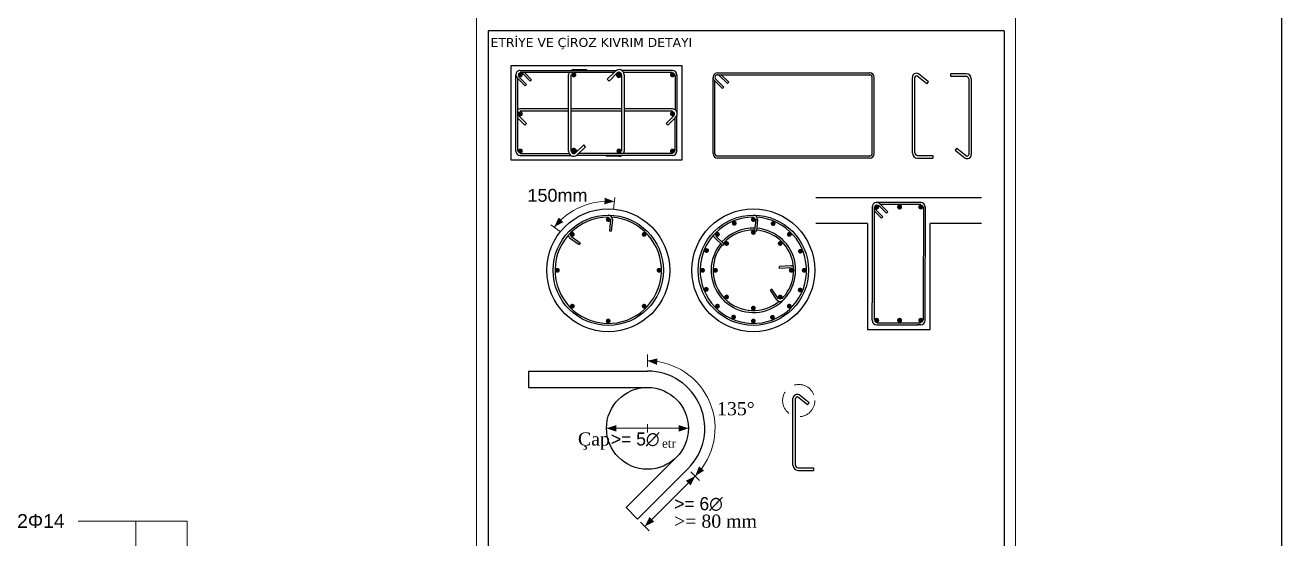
# Model space of a CAD drawing. Header units: millimetres. Extents: x 2232 to 85269, y -3593 to 5869.
# Drawn here: x 66790 to 67447, y -467 to -198 of the extents above; entities that cross this region are included whole.
import ezdxf

# ---------------------------------------------------------------- set-up
doc = ezdxf.new("R2010")
doc.units = ezdxf.units.MM
doc.linetypes.add('HIDDEN2', pattern=[18.75, 12.5, -6.25])
for name, color, linetype in [('Donatı Yazısı', 7, 'Continuous'), ('Kolon', 7, 'Continuous'), ('Standart', 7, 'Continuous'), ('Ölçülendirme', 7, 'Continuous')]:
    doc.layers.add(name, color=color, linetype=linetype)
doc.styles.add('arial_1_18', font='arial.ttf', dxfattribs={"height": 0.2})
doc.styles.add('symbol_1_18', font='symbol.ttf', dxfattribs={"height": 0.2})
doc.styles.add('times new roman_1_18', font='times.ttf', dxfattribs={"height": 0.2})
doc.styles.add('verdana_1_18', font='verdana.ttf', dxfattribs={"height": 0.2})

# ---------------------------------------------------------------- blocks, each defined once
blk = doc.blocks.new('IDE263Entity7545')
at = {"layer": 'Ölçülendirme', "color": 1, "linetype": 'Continuous', "lineweight": 5}
for points in [[(15275.12, 2096.8), (15313.12, 2096.8)], [(15295.12, 2081.8), (15295.12, 2096.8)], [(15313.12, 2081.8), (15313.12, 2096.8)]]:
    blk.add_lwpolyline(points, dxfattribs=at)
at = {"layer": 'Donatı Yazısı', "color": 5, "linetype": 'Continuous', "lineweight": 5, "style": 'arial_1_18'}
blk.add_text('2Φ14', height=4.8, dxfattribs=at).set_placement((15253.79, 2094.4))

msp = doc.modelspace()

# ---------------------------------------------------------------- hatches: boundary and pattern name
at = {"layer": 'Standart', "linetype": 'Continuous', "lineweight": -3}
h = msp.add_hatch(color=159, dxfattribs=at)
edge = h.paths.add_edge_path(flags=0)
edge.add_arc((67048.72, -223.92), 1.34, 0, 360)
h = msp.add_hatch(color=159, dxfattribs=at)
edge = h.paths.add_edge_path(flags=0)
edge.add_arc((67076.72, -223.92), 1.34, 0, 360)
h = msp.add_hatch(color=159, dxfattribs=at)
edge = h.paths.add_edge_path(flags=0)
edge.add_arc((67100.34, -223.92), 1.34, 0, 360)
h = msp.add_hatch(color=159, dxfattribs=at)
edge = h.paths.add_edge_path(flags=0)
edge.add_arc((67128.34, -223.92), 1.34, 0, 360)
h = msp.add_hatch(color=159, dxfattribs=at)
edge = h.paths.add_edge_path(flags=0)
edge.add_arc((67048.72, -244.34), 1.34, 0, 360)
h = msp.add_hatch(color=159, dxfattribs=at)
edge = h.paths.add_edge_path(flags=0)
edge.add_arc((67128.34, -244.34), 1.34, 0, 360)
h = msp.add_hatch(color=159, dxfattribs=at)
edge = h.paths.add_edge_path(flags=0)
edge.add_arc((67048.72, -263.87), 1.34, 0, 360)
h = msp.add_hatch(color=159, dxfattribs=at)
edge = h.paths.add_edge_path(flags=0)
edge.add_arc((67076.72, -263.87), 1.34, 0, 360)
h = msp.add_hatch(color=159, dxfattribs=at)
edge = h.paths.add_edge_path(flags=0)
edge.add_arc((67100.34, -263.87), 1.34, 0, 360)
h = msp.add_hatch(color=159, dxfattribs=at)
edge = h.paths.add_edge_path(flags=0)
edge.add_arc((67128.34, -263.87), 1.34, 0, 360)
at = {"layer": 'Standart', "linetype": 'Continuous', "lineweight": 5}
for points in [[(67092.86, -288.33), (67093.02, -291.67), (67092.72, -291.76)], [(67092.86, -288.33), (67097.93, -290.26), (67093.02, -291.67)], [(67071.25, -301.07), (67066.48, -303.65), (67068.62, -299.01)], [(67071.25, -301.07), (67068.62, -299.01), (67068.75, -298.73)], [(67120.19, -375.87), (67115.22, -373.72), (67120.19, -372.53)], [(67120.19, -375.87), (67120.19, -372.53), (67120.49, -372.46)], [(67098.93, -410.79), (67093.79, -409.08), (67098.93, -407.36)], [(67131.51, -410.79), (67131.51, -407.36), (67136.65, -409.08)], [(67142.21, -432.85), (67140.22, -434.08), (67142.21, -429.04)], [(67142.21, -432.85), (67142.21, -429.04), (67144.84, -431.24)], [(67137.8, -438.93), (67135.37, -436.5), (67137.8, -435.29)], [(67137.8, -438.93), (67137.8, -435.29), (67140.22, -434.08)], [(67116.28, -459.23), (67113.86, -460.44), (67116.28, -455.59)], [(67116.28, -459.23), (67116.28, -455.59), (67118.71, -458.02)]]:
    msp.add_hatch(color=1, dxfattribs=at).paths.add_polyline_path(points)
at = {"layer": 'Standart', "linetype": 'Continuous', "lineweight": -3}
h = msp.add_hatch(color=159, dxfattribs=at)
edge = h.paths.add_edge_path(flags=0)
edge.add_arc((67235.15, -293.16), 1.34, 0, 360)
h = msp.add_hatch(color=159, dxfattribs=at)
edge = h.paths.add_edge_path(flags=0)
edge.add_arc((67247.13, -293.16), 1.34, 0, 360)
h = msp.add_hatch(color=159, dxfattribs=at)
edge = h.paths.add_edge_path(flags=0)
edge.add_arc((67258.23, -293.16), 1.34, 0, 360)
h = msp.add_hatch(color=159, dxfattribs=at)
edge = h.paths.add_edge_path(flags=0)
edge.add_arc((67094.71, -299.73), 1.27, 0, 360)
h = msp.add_hatch(color=159, dxfattribs=at)
edge = h.paths.add_edge_path(flags=0)
edge.add_arc((67160.64, -301.68), 1.27, 0, 360)
h = msp.add_hatch(color=159, dxfattribs=at)
edge = h.paths.add_edge_path(flags=0)
edge.add_arc((67170.63, -299.73), 1.27, 0, 360)
h = msp.add_hatch(color=159, dxfattribs=at)
edge = h.paths.add_edge_path(flags=0)
edge.add_arc((67180.98, -301.83), 1.27, 0, 360)
h = msp.add_hatch(color=159, dxfattribs=at)
edge = h.paths.add_edge_path(flags=0)
edge.add_arc((67075.92, -307.52), 1.27, 0, 360)
h = msp.add_hatch(color=159, dxfattribs=at)
edge = h.paths.add_edge_path(flags=0)
edge.add_arc((67113.5, -307.52), 1.27, 0, 360)
h = msp.add_hatch(color=159, dxfattribs=at)
edge = h.paths.add_edge_path(flags=0)
edge.add_arc((67151.84, -307.52), 1.27, 0, 360)
h = msp.add_hatch(color=159, dxfattribs=at)
edge = h.paths.add_edge_path(flags=0)
edge.add_arc((67170.63, -306.49), 1.27, 0, 360)
h = msp.add_hatch(color=159, dxfattribs=at)
edge = h.paths.add_edge_path(flags=0)
edge.add_arc((67189.42, -307.52), 1.27, 0, 360)
h = msp.add_hatch(color=159, dxfattribs=at)
edge = h.paths.add_edge_path(flags=0)
edge.add_arc((67146.15, -315.96), 1.27, 0, 360)
h = msp.add_hatch(color=159, dxfattribs=at)
edge = h.paths.add_edge_path(flags=0)
edge.add_arc((67156.61, -312.29), 1.27, 0, 360)
h = msp.add_hatch(color=159, dxfattribs=at)
edge = h.paths.add_edge_path(flags=0)
edge.add_arc((67184.65, -312.29), 1.27, 0, 360)
h = msp.add_hatch(color=159, dxfattribs=at)
edge = h.paths.add_edge_path(flags=0)
edge.add_arc((67195.26, -316.32), 1.27, 0, 360)
h = msp.add_hatch(color=159, dxfattribs=at)
edge = h.paths.add_edge_path(flags=0)
edge.add_arc((67068.13, -326.31), 1.27, 0, 360)
h = msp.add_hatch(color=159, dxfattribs=at)
edge = h.paths.add_edge_path(flags=0)
edge.add_arc((67121.29, -326.31), 1.27, 0, 360)
h = msp.add_hatch(color=159, dxfattribs=at)
edge = h.paths.add_edge_path(flags=0)
edge.add_arc((67144.05, -326.31), 1.27, 0, 360)
h = msp.add_hatch(color=159, dxfattribs=at)
edge = h.paths.add_edge_path(flags=0)
edge.add_arc((67150.81, -326.31), 1.27, 0, 360)
h = msp.add_hatch(color=159, dxfattribs=at)
edge = h.paths.add_edge_path(flags=0)
edge.add_arc((67190.45, -326.31), 1.27, 0, 360)
h = msp.add_hatch(color=159, dxfattribs=at)
edge = h.paths.add_edge_path(flags=0)
edge.add_arc((67197.21, -326.31), 1.27, 0, 360)
h = msp.add_hatch(color=159, dxfattribs=at)
edge = h.paths.add_edge_path(flags=0)
edge.add_arc((67146, -336.3), 1.27, 0, 360)
h = msp.add_hatch(color=159, dxfattribs=at)
edge = h.paths.add_edge_path(flags=0)
edge.add_arc((67156.61, -340.33), 1.27, 0, 360)
h = msp.add_hatch(color=159, dxfattribs=at)
edge = h.paths.add_edge_path(flags=0)
edge.add_arc((67184.65, -340.33), 1.27, 0, 360)
h = msp.add_hatch(color=159, dxfattribs=at)
edge = h.paths.add_edge_path(flags=0)
edge.add_arc((67195.11, -336.66), 1.27, 0, 360)
h = msp.add_hatch(color=159, dxfattribs=at)
edge = h.paths.add_edge_path(flags=0)
edge.add_arc((67075.92, -345.1), 1.27, 0, 360)
h = msp.add_hatch(color=159, dxfattribs=at)
edge = h.paths.add_edge_path(flags=0)
edge.add_arc((67113.5, -345.1), 1.27, 0, 360)
h = msp.add_hatch(color=159, dxfattribs=at)
edge = h.paths.add_edge_path(flags=0)
edge.add_arc((67151.84, -345.1), 1.27, 0, 360)
h = msp.add_hatch(color=159, dxfattribs=at)
edge = h.paths.add_edge_path(flags=0)
edge.add_arc((67170.63, -346.14), 1.27, 0, 360)
h = msp.add_hatch(color=159, dxfattribs=at)
edge = h.paths.add_edge_path(flags=0)
edge.add_arc((67189.42, -345.1), 1.27, 0, 360)
h = msp.add_hatch(color=159, dxfattribs=at)
edge = h.paths.add_edge_path(flags=0)
edge.add_arc((67094.71, -352.89), 1.27, 0, 360)
h = msp.add_hatch(color=159, dxfattribs=at)
edge = h.paths.add_edge_path(flags=0)
edge.add_arc((67160.28, -350.79), 1.27, 0, 360)
h = msp.add_hatch(color=159, dxfattribs=at)
edge = h.paths.add_edge_path(flags=0)
edge.add_arc((67170.63, -352.89), 1.27, 0, 360)
h = msp.add_hatch(color=159, dxfattribs=at)
edge = h.paths.add_edge_path(flags=0)
edge.add_arc((67180.62, -350.94), 1.27, 0, 360)
h = msp.add_hatch(color=159, dxfattribs=at)
edge = h.paths.add_edge_path(flags=0)
edge.add_arc((67235.15, -352.52), 1.34, 0, 360)
h = msp.add_hatch(color=159, dxfattribs=at)
edge = h.paths.add_edge_path(flags=0)
edge.add_arc((67247.13, -352.52), 1.34, 0, 360)
h = msp.add_hatch(color=159, dxfattribs=at)
edge = h.paths.add_edge_path(flags=0)
edge.add_arc((67258.23, -352.52), 1.34, 0, 360)

# ---------------------------------------------------------------- linework, layer by layer
msp.add_line((67447.09, -3593.4), (67447.09, 906.6))
at = {"layer": 'Kolon', "color": 33, "linetype": 'Continuous', "lineweight": -3}
for centre in [(67094.71, -326.31), (67170.63, -326.31)]:
    msp.add_circle(centre, 32.15, dxfattribs=at)
at = {"layer": 'Kolon', "color": 1, "linetype": 'Continuous', "lineweight": 5}
msp.add_arc((67094.71, -326.31), 36.2, 84.89485, 141.24714, dxfattribs=at)
at = {"layer": 'Standart', "color": 250, "linetype": 'Continuous', "lineweight": 5}
for points in [[(67025.84, 96.79), (67025.84, -1747.64)], [(67307.84, -1747.64), (67307.84, 96.79)]]:
    msp.add_lwpolyline(points, dxfattribs=at)
at = {"layer": 'Standart', "color": 254, "linetype": 'Continuous', "lineweight": -3}
for points in [[(67031.84, -200.9), (67031.84, -503.37)], [(67301.84, -200.9), (67031.84, -200.9)], [(67301.84, -200.9), (67301.84, -503.37)]]:
    msp.add_lwpolyline(points, dxfattribs=at)
at = {"layer": 'Standart', "color": 33, "linetype": 'Continuous', "lineweight": -3}
for points in [[(67043.91, -268.68), (67043.91, -219.11)], [(67043.91, -219.11), (67133.15, -219.11)], [(67133.15, -219.11), (67133.15, -268.68)], [(67133.15, -268.68), (67043.91, -268.68)], [(67230.34, -288.35), (67203.34, -288.35)], [(67290.04, -288.35), (67230.34, -288.35)], [(67230.34, -301.85), (67203.34, -301.85)], [(67230.34, -301.85), (67230.34, -357.33)], [(67263.04, -357.33), (67263.04, -301.85)], [(67290.04, -301.85), (67263.04, -301.85)], [(67230.34, -357.33), (67263.04, -357.33)]]:
    msp.add_lwpolyline(points, dxfattribs=at)
at = {"layer": 'Standart', "color": 159, "linetype": 'Continuous', "lineweight": -3}
for points in [[(67048.72, -221.59), (67099, -221.59)], [(67048.72, -222.58), (67097.91, -222.58)], [(67053.88, -227.18), (67049.67, -222.97)], [(67054.58, -226.48), (67050.68, -222.58)], [(67076.72, -221.19), (67083.41, -221.19)], [(67083.41, -221.19), (67083.41, -221.59)], [(67094.21, -226.2), (67098.35, -222.15)], [(67095.19, -227.18), (67099.4, -222.97)], [(67128.34, -221.59), (67101.76, -221.59)], [(67102.72, -222.58), (67128.34, -222.58)], [(67151.88, -222.92), (67231.5, -222.92)], [(67046.39, -263.87), (67046.39, -223.92)], [(67051.28, -229.77), (67047.07, -225.56)], [(67047.38, -263.87), (67047.38, -225.87)], [(67051.98, -229.07), (67047.78, -224.86)], [(67051.28, -229.77), (67051.98, -229.07)], [(67054.58, -226.48), (67053.88, -227.18)], [(67073.99, -263.87), (67073.99, -223.92)], [(67075.38, -263.87), (67075.38, -223.92)], [(67094.21, -226.2), (67095.19, -227.18)], [(67101.68, -223.92), (67101.68, -263.87)], [(67103.07, -223.92), (67103.07, -263.87)], [(67129.68, -223.92), (67129.68, -242.2)], [(67130.67, -223.92), (67130.67, -243.36)], [(67149.55, -265.21), (67149.55, -225.26)], [(67154.44, -231.11), (67150.24, -226.9)], [(67150.54, -265.21), (67150.54, -227.21)], [(67155.14, -230.41), (67150.94, -226.2)], [(67151.88, -223.92), (67231.5, -223.92)], [(67152.44, -223.92), (67157.04, -228.52)], [(67157.74, -227.81), (67153.84, -223.92)], [(67157.74, -227.81), (67157.04, -228.52)], [(67232.84, -265.21), (67232.84, -225.26)], [(67233.83, -265.21), (67233.83, -225.26)], [(67154.44, -231.11), (67155.14, -230.41)], [(67073.99, -241.81), (67048.72, -241.81)], [(67073.99, -243), (67048.72, -243)], [(67101.77, -241.81), (67075.38, -241.81)], [(67101.77, -243), (67075.38, -243)], [(67128.34, -241.81), (67103.15, -241.81)], [(67128.35, -243), (67103.15, -243)], [(67051.14, -250.34), (67047.38, -246.58)], [(67051.98, -249.49), (67047.78, -245.29)], [(67051.14, -250.34), (67051.98, -249.49)], [(67125.08, -249.49), (67129.29, -245.29)], [(67125.92, -250.34), (67125.08, -249.49)], [(67125.92, -250.34), (67130.16, -246.1)], [(67129.68, -263.87), (67129.68, -246.58)], [(67130.67, -263.87), (67130.67, -245.32)], [(67081.87, -260.61), (67077.67, -264.82)], [(67082.85, -261.6), (67078.14, -266.2)], [(67082.85, -261.6), (67081.87, -260.61)], [(67048.72, -265.21), (67074.34, -265.21)], [(67048.72, -266.2), (67075.3, -266.2)], [(67128.34, -266.2), (67078.14, -266.2)], [(67128.34, -265.21), (67079.15, -265.21)], [(67093.65, -266.6), (67093.65, -266.2)], [(67100.34, -266.6), (67093.65, -266.6)], [(67231.5, -266.55), (67151.88, -266.55)], [(67231.5, -267.54), (67151.88, -267.54)], [(67232.82, -293.16), (67232.82, -343.43)], [(67233.81, -293.16), (67233.81, -342.35)], [(67237.7, -299.01), (67233.81, -295.11)], [(67238.41, -298.31), (67234.2, -294.1)], [(67258.23, -290.83), (67235.15, -290.83)], [(67240.3, -296.42), (67236.09, -292.21)], [(67241, -295.71), (67236.79, -291.51)], [(67258.23, -291.82), (67237.1, -291.82)], [(67241, -295.71), (67240.3, -296.42)], [(67259.57, -293.16), (67259.57, -318.78)], [(67260.56, -293.16), (67260.56, -319.74)], [(67095.95, -299.61), (67095.31, -305.65)], [(67096.96, -299.71), (67096.31, -305.75)], [(67171.87, -299.61), (67171.23, -305.65)], [(67172.88, -299.71), (67172.23, -305.75)], [(67237.7, -299.01), (67238.41, -298.31)], [(67075.08, -308.45), (67080.03, -311.97)], [(67095.31, -305.65), (67096.31, -305.75)], [(67151, -308.45), (67155.4, -312.61)], [(67171.23, -305.65), (67172.23, -305.75)], [(67074.49, -309.28), (67079.45, -312.79)], [(67080.03, -311.97), (67079.45, -312.79)], [(67150.41, -309.28), (67154.71, -313.35)], [(67155.4, -312.61), (67154.71, -313.35)], [(67259.57, -352.52), (67259.57, -318.78)], [(67260.56, -352.52), (67260.56, -319.74)], [(67190.16, -324.06), (67184.25, -324.37)], [(67184.31, -325.38), (67184.25, -324.37)], [(67190.35, -325.06), (67184.31, -325.38)], [(67180.36, -336.21), (67179.53, -336.78)], [(67182.95, -341.8), (67179.53, -336.78)], [(67183.79, -341.23), (67180.36, -336.21)], [(67232.82, -352.52), (67232.82, -343.43)], [(67233.81, -342.35), (67233.81, -352.52)], [(67235.15, -353.86), (67257.96, -353.86)], [(67235.15, -354.85), (67256.8, -354.85)], [(67258.23, -354.85), (67256.55, -354.85)], [(67258.23, -353.86), (67257.81, -353.86)], [(67053.08, -379.08), (67115.22, -379.08)], [(67053.08, -387.65), (67115.22, -387.65)], [(67191.35, -428.4), (67191.35, -393.48)], [(67192.7, -428.4), (67192.7, -393.48)], [(67198.95, -396.82), (67193.72, -392.67)], [(67199.79, -395.76), (67194.55, -391.61)], [(67198.95, -396.82), (67199.79, -395.76)], [(67104.01, -450.59), (67130.37, -424.23)], [(67110.07, -456.65), (67136.43, -430.29)], [(67194.05, -429.75), (67202.07, -429.75)], [(67194.05, -431.1), (67202.07, -431.1)], [(67202.07, -429.75), (67202.07, -431.1)], [(67104.01, -450.59), (67110.07, -456.65)]]:
    msp.add_lwpolyline(points, dxfattribs=at)
at = {"layer": 'Standart', "color": 8, "linetype": 'Continuous', "lineweight": -3}
for points in [[(67262.23, -227.54), (67257, -223.39)], [(67273.92, -224.75), (67273.92, -223.4)], [(67281.94, -223.4), (67273.92, -223.4)], [(67253.79, -264.84), (67253.79, -225.26)], [(67255.14, -264.84), (67255.14, -225.26)], [(67261.39, -228.6), (67256.16, -224.45)], [(67261.39, -228.6), (67262.23, -227.54)], [(67281.94, -224.75), (67273.92, -224.75)], [(67283.29, -226.1), (67283.29, -265.69)], [(67284.64, -226.1), (67284.64, -265.69)], [(67277.04, -262.35), (67276.2, -263.41)], [(67277.04, -262.35), (67282.27, -266.5)], [(67256.49, -266.19), (67264.51, -266.19)], [(67256.49, -267.54), (67264.51, -267.54)], [(67264.51, -266.19), (67264.51, -267.54)], [(67276.2, -263.41), (67281.44, -267.55)], [(67053.08, -379.08), (67053.08, -387.65)]]:
    msp.add_lwpolyline(points, dxfattribs=at)
at = {"layer": 'Standart', "color": 1, "linetype": 'Continuous', "lineweight": 5}
for points in [[(67098.15, -288.18), (67097.51, -294.22)], [(67064.64, -302.49), (67069.59, -306)], [(67115.22, -376.93), (67115.22, -370.5)], [(67115.22, -406.93), (67115.22, -411.22)], [(67093.79, -409.08), (67136.65, -409.08)], [(67137.95, -431.8), (67142.49, -436.35)], [(67140.22, -434.08), (67113.86, -460.44)], [(67111.58, -458.17), (67116.13, -462.71)]]:
    msp.add_lwpolyline(points, dxfattribs=at)
at = {"layer": 'Standart', "color": 159, "linetype": 'Continuous', "lineweight": -3}
for centre, radius in [((67094.71, -326.31), 28.86), ((67170.63, -326.31), 28.86), ((67115.22, -409.08), 21.43)]:
    msp.add_circle(centre, radius, dxfattribs=at)
at = {"layer": 'Standart', "color": 1, "linetype": 'HIDDEN2', "lineweight": 5}
msp.add_circle((67194.38, -394.56), 8.44, dxfattribs=at)
at = {"layer": 'Standart', "color": 159, "linetype": 'Continuous', "lineweight": -3}
for centre, radius, start, end in [((67048.72, -223.92), 2.33, 90, 225), ((67076.72, -223.92), 2.73, 150.59965, 180), ((67076.72, -223.92), 2.73, 90, 121.29045), ((67100.4, -223.86), 2.67, 358.76809, 140.28461), ((67100.34, -223.92), 1.34, 135, 0), ((67100.34, -223.92), 1.34, 0, 135), ((67128.34, -223.92), 2.33, 0, 90), ((67151.88, -225.26), 2.33, 90, 225), ((67231.5, -225.26), 2.33, 0, 90), ((67151.88, -225.26), 1.34, 90, 225), ((67231.5, -225.26), 1.34, 0, 90), ((67048.72, -244.34), 2.53, 90, 121.96572), ((67128.34, -244.34), 2.53, 58.03428, 90), ((67128.34, -244.34), 2.53, 316.04088, 58.02663), ((67048.72, -244.34), 2.53, 157.15649, 202.84351), ((67076.72, -263.87), 1.34, 315, 180), ((67048.72, -263.87), 2.33, 180, 270), ((67076.72, -263.87), 2.73, 180, 209.40035), ((67076.72, -263.87), 2.73, 209.40035, 301.29045), ((67076.72, -263.87), 1.34, 180, 315), ((67100.34, -263.87), 2.73, 270, 301.29045), ((67100.34, -263.87), 2.73, 330.59965, 0), ((67128.34, -263.87), 2.33, 270, 360), ((67151.88, -265.21), 2.33, 180, 270), ((67151.88, -265.21), 1.34, 180, 270), ((67231.5, -265.21), 2.33, 270, 360), ((67231.5, -265.21), 1.34, 270, 0), ((67235.15, -293.16), 2.33, 45, 180), ((67258.23, -293.16), 2.33, 360, 90), ((67094.71, -326.31), 27.84, 90, 86.09583), ((67094.66, -299.75), 2.3, 1.0431, 88.68285), ((67170.63, -326.31), 27.84, 90, 86.09583), ((67170.58, -299.75), 2.3, 1.0431, 88.68285), ((67075.92, -307.65), 2.17, 187.79926, 228.76072), ((67170.63, -326.31), 22.11, 140.53804, 85.43155), ((67151.84, -307.65), 2.17, 187.79926, 228.76072), ((67170.63, -326.31), 22.11, 88.05923, 137.92283), ((67170.63, -326.31), 21.09, 88.2587, 137.98316), ((67170.63, -326.31), 21.09, 315, 85.50453), ((67170.63, -326.31), 21.09, 140.72756, 309.80926), ((67190.36, -326.22), 2.17, 54.19411, 95.15557), ((67184.67, -340.28), 2.3, 221.39664, 309.03639), ((67235.15, -352.52), 2.33, 180, 270), ((67258.23, -352.52), 2.33, 270, 0), ((67115.22, -409.08), 30, 315, 90), ((67193.5, -393.48), 2.14, 60.40531, 180), ((67193.5, -393.48), 0.793, 60.40531, 180), ((67194.05, -428.4), 2.7, 180, 270), ((67194.05, -428.4), 1.35, 180, 270)]:
    msp.add_arc(centre, radius, start, end, dxfattribs=at)
at = {"layer": 'Standart', "color": 8, "linetype": 'Continuous', "lineweight": -3}
for centre, radius, start, end in [((67255.94, -225.26), 2.14, 60.40531, 180), ((67281.94, -226.1), 2.7, 0, 90), ((67255.94, -225.26), 0.793, 60.40531, 180), ((67281.94, -226.1), 1.35, 0, 90), ((67256.49, -264.84), 2.7, 180, 270), ((67256.49, -264.84), 1.35, 180, 270), ((67282.49, -265.69), 2.14, 240.40531, 0), ((67282.49, -265.69), 0.793, 240.40531, 0)]:
    msp.add_arc(centre, radius, start, end, dxfattribs=at)
at = {"layer": 'Standart', "color": 1, "linetype": 'Continuous', "lineweight": 5}
msp.add_arc((67115.22, -409.08), 35.36, 315, 90, dxfattribs=at)

# ---------------------------------------------------------------- block references
at = {"layer": 'Standart', "xscale": 1.5, "yscale": 1.5, "zscale": 1.5}
msp.add_blockref('IDE263Entity7545', (43904.84, -3602.82), dxfattribs=at)

# ---------------------------------------------------------------- texts
at = {"layer": 'Standart', "color": 1, "linetype": 'Continuous', "lineweight": -3, "style": 'verdana_1_18'}
msp.add_text('ETRİYE VE ÇİROZ KIVRIM DETAYI', height=4.7143, dxfattribs=at).set_placement((67033.17, -209.33))
at = {"layer": 'Standart', "color": 254, "linetype": 'Continuous', "lineweight": -3, "style": 'arial_1_18'}
msp.add_text('150mm', height=6.75, dxfattribs=at).set_placement((67052.44, -290.42))
at = {"layer": 'Standart', "color": 254, "linetype": 'Continuous', "lineweight": 5}
for s, height, style, p in [('135°', 6.857, 'times new roman_1_18', (67151.65, -402.22)), ('Çap', 6.857, 'times new roman_1_18', (67078.88, -418.08)), ('>= 5Æ', 6.857, 'symbol_1_18', (67096.08, -418.08)), ('etr', 4.571, 'times new roman_1_18', (67122.83, -419.22)), ('>= 6Æ', 6.857, 'symbol_1_18', (67129.18, -451.97)), ('>= 80 mm', 6.857, 'times new roman_1_18', (67129.18, -461.12))]:
    msp.add_text(s, height=height, dxfattribs=dict(at, style=style)).set_placement(p)

doc.saveas('drawing.dxf')
